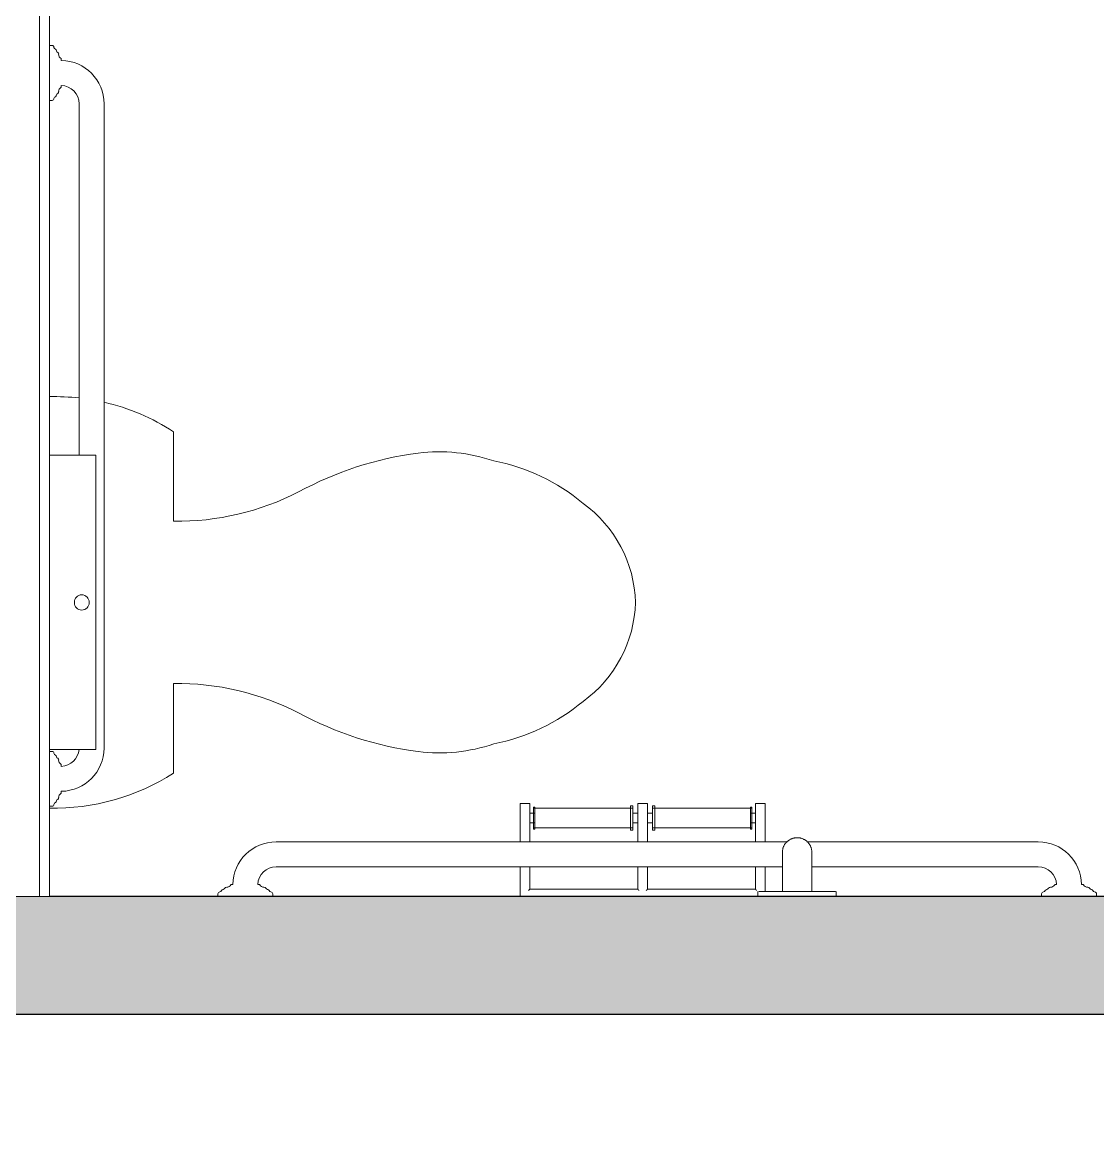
# Model space of a CAD drawing. Header units: inches. Extents: x -4688 to 1542, y -3558 to 978.
# Drawn here: x 485.9 to 540.7, y 430.8 to 487.3 of the extents above; entities that cross this region are included whole.
import ezdxf

# ---------------------------------------------------------------- set-up
doc = ezdxf.new("R2010")
doc.units = ezdxf.units.IN
doc.header["$MEASUREMENT"] = 0
for name, color, linetype, lineweight in [('A-DOOR', 31, 'Continuous', 18), ('A-DOOR-FRAM', 31, 'Continuous', 30), ('A-WALL', 113, 'Continuous', 18), ('A-WALL-PATT', 111, 'Continuous', 18), ('I-FURN', 30, 'Continuous', 9), ('I-WALL', 2, 'Continuous', 18), ('P-SANR-FIXT', 6, 'Continuous', 9), ('Q-SPCQ', 91, 'Continuous', 9)]:
    doc.layers.add(name, color=color, linetype=linetype, lineweight=lineweight)

# ---------------------------------------------------------------- blocks, each defined once
blk = doc.blocks.new('Single Flush - D2 2_8_ X 8_-7364777-1st Floor Power _ Signal')
at = {"layer": 'A-DOOR', "color": 8, "lineweight": 30}
for p, q in [((-7.826, -29.507), (14.669, -7.013)), ((14.669, -7.013), (15.906, -8.25)), ((15.906, -8.25), (-6.589, -30.745)), ((-6.589, -30.745), (-7.826, -29.507))]:
    blk.add_line(p, q, dxfattribs=at)
at = {"layer": 'A-DOOR', "lineweight": 9}
blk.add_arc((15.906, -8.25), 31.812, 179.5, 225, dxfattribs=at)
at = {"layer": 'A-DOOR-FRAM', "color": 8}
for p, q in [((-18, -2.5), (-18, -8.25)), ((-18, -2.5), (-16, -2.5)), ((-16, -2.5), (-16, -8.25)), ((16, -2.5), (16, -8.25)), ((16, -2.5), (18, -2.5)), ((18, -2.5), (18, -8.25)), ((-18, -8.25), (-16, -8.25)), ((16, -8.25), (18, -8.25))]:
    blk.add_line(p, q, dxfattribs=at)
blk = doc.blocks.new('ADA TOILET - Floor Mount 2-V109-1st Floor Power _ Signal')
at = {"layer": 'P-SANR-FIXT'}
for p, q in [((-8.703, 8.314), (-4.134, 8.314)), ((4.134, 8.314), (8.703, 8.314))]:
    blk.add_line(p, q, dxfattribs=at)
for centre, radius, start, end in [((0.18, 25.416), 6.449, 91.5969, 144.1622), ((-0.18, 25.416), 6.449, 35.8378, 88.4031), ((2.678, 22.724), 10.076, 140.0681, 169.0843), ((-2.678, 22.724), 10.076, 10.9157, 39.9319), ((0.879, 21.862), 8.556, 161.1064, 187.2133), ((-0.879, 21.862), 8.556, 352.7867, 18.8936), ((9.412, 22.942), 17.157, 187.2133, 208.7603), ((-9.412, 22.942), 17.157, 331.2397, 352.7867), ((-17.85, 8.459), 13.716, 359.3911, 27.0003), ((17.85, 8.459), 13.716, 152.9997, 180.6089), ((0.693, 2.246), 11.186, 147.1473, 166.9661), ((-0.693, 2.246), 11.186, 358.6254, 32.8527), ((0.693, 2.246), 11.186, 173.574, 181.3746)]:
    blk.add_arc(centre, radius, start, end, dxfattribs=at)
blk = doc.blocks.new('P-Grab_Bar-36in - 36 INCH-3759717-1st Floor Power _ Signal')
at = {"layer": 'I-FURN'}
for p, q in [((487.276, 486.159), (487.416, 486.159)), ((487.887, 485.463), (487.887, 485.397)), ((487.887, 484.123), (487.887, 484.056)), ((487.416, 483.359), (487.276, 483.359)), ((488.794, 465.259), (488.794, 483.188)), ((490.064, 483.187), (490.064, 450.329)), ((487.276, 450.159), (487.416, 450.159)), ((487.887, 449.463), (487.887, 449.396)), ((487.887, 448.123), (487.887, 448.056)), ((487.416, 447.359), (487.276, 447.359))]:
    blk.add_line(p, q, dxfattribs=at)
for centre, radius, start, end in [((487.416, 486.066), 0.0934, 358.0011, 90), ((487.607, 486.068), 0.0984, 182.9558, 257.0471), ((487.538, 485.887), 0.0975, 359.156, 60.8479), ((487.733, 485.903), 0.0998, 190.0133, 253.9943), ((487.654, 485.724), 0.0983, 352.1862, 57.824), ((488.009, 485.712), 0.259, 180.2678, 237.7398), ((487.854, 485.465), 0.0327, 356.7864, 57.7398), ((487.854, 483.187), 2.21, 0, 89.1445), ((487.654, 483.795), 0.0983, 302.176, 7.8138), ((488.009, 483.807), 0.259, 122.2602, 179.7322), ((487.854, 484.054), 0.0327, 302.2602, 3.2136), ((487.848, 483.178), 0.946, 0.5765, 87.6589), ((487.416, 483.453), 0.0934, 270, 1.9989), ((487.607, 483.451), 0.0984, 102.9529, 177.0442), ((487.538, 483.632), 0.0975, 299.1521, 0.844), ((487.733, 483.616), 0.0998, 106.0057, 169.9867), ((487.416, 450.066), 0.0934, 358, 90), ((487.607, 450.068), 0.0984, 182.955, 257.045), ((487.538, 449.887), 0.0975, 359.1532, 60.8468), ((487.733, 449.903), 0.0998, 190.0117, 253.9883), ((487.853, 450.334), 2.211, 270.8636, 359.8856), ((487.848, 450.341), 0.946, 272.3393, 355.015), ((487.654, 449.724), 0.0983, 352.1794, 57.8206), ((488.009, 449.711), 0.259, 180.2661, 237.7339), ((487.854, 449.465), 0.0327, 356.7675, 57.7339), ((487.538, 447.632), 0.0975, 299.154, 0.8489), ((487.733, 447.616), 0.0998, 106.0161, 169.9895), ((487.654, 447.795), 0.0983, 302.1818, 7.8257), ((488.009, 447.807), 0.259, 122.2704, 179.7352), ((487.854, 448.054), 0.0327, 302.2704, 3.2464), ((487.416, 447.453), 0.0934, 270, 2.0008), ((487.607, 447.451), 0.0984, 102.9565, 177.0456)]:
    blk.add_arc(centre, radius, start, end, dxfattribs=at)
blk = doc.blocks.new('P-Grab_Bar_18in_Vertical - 18 INCH-3762424-1st Floor Power _ Signal')
at = {"layer": 'Q-SPCQ'}
for p, q in [((-0.75, 1), (-0.75, 0.25)), ((-0.75, 1), (-0.75, 0.25)), ((0.75, 0.25), (0.75, 1)), ((0.75, 0.25), (0.75, 1)), ((-2, 0.25), (-2, 0)), ((-2, 0.25), (-2, 0)), ((-1.95, 0.25), (0, 0.25)), ((-1.95, 0.25), (-1.95, 0.25)), ((0, 0.25), (1.95, 0.25)), ((1.95, 0.25), (1.95, 0.25)), ((2, 0), (2, 0.25)), ((2, 0), (2, 0.25))]:
    blk.add_line(p, q, dxfattribs=at)
at = {"layer": 'Q-SPCQ', "flags": 128}
for points in [[(-0.75, 2.25), (-0.749, 2.28), (-0.748, 2.31), (-0.745, 2.34), (-0.74, 2.369), (-0.735, 2.399), (-0.729, 2.428), (-0.721, 2.457), (-0.712, 2.486), (-0.702, 2.514), (-0.691, 2.542), (-0.679, 2.569), (-0.665, 2.596), (-0.651, 2.623), (-0.635, 2.648), (-0.619, 2.673), (-0.602, 2.698), (-0.583, 2.722), (-0.564, 2.745), (-0.544, 2.767), (-0.523, 2.788), (-0.501, 2.808), (-0.478, 2.828), (-0.454, 2.847), (-0.43, 2.864), (-0.405, 2.881), (-0.38, 2.897), (-0.353, 2.911), (-0.327, 2.925), (-0.3, 2.938), (-0.272, 2.949), (-0.244, 2.959), (-0.215, 2.969), (-0.186, 2.977), (-0.157, 2.983), (-0.127, 2.989), (-0.098, 2.994), (-0.068, 2.997), (-0.038, 2.999), (-0.008, 3)], [(0, 3), (0.03, 2.999), (0.06, 2.998), (0.09, 2.995), (0.119, 2.99), (0.149, 2.985), (0.178, 2.979), (0.207, 2.971), (0.236, 2.962), (0.264, 2.952), (0.292, 2.941), (0.319, 2.929), (0.346, 2.915), (0.373, 2.901), (0.398, 2.885), (0.423, 2.869), (0.448, 2.852), (0.472, 2.833), (0.495, 2.814), (0.517, 2.794), (0.538, 2.773), (0.558, 2.751), (0.578, 2.728), (0.597, 2.704), (0.614, 2.68), (0.631, 2.655), (0.647, 2.63), (0.661, 2.603), (0.675, 2.577), (0.688, 2.55), (0.699, 2.522), (0.709, 2.494), (0.719, 2.465), (0.727, 2.436), (0.733, 2.407), (0.739, 2.377), (0.744, 2.348), (0.747, 2.318), (0.749, 2.288), (0.75, 2.258), (0.75, 2.25)], [(-0.75, 2.25), (-0.75, 2.249), (-0.75, 2.246), (-0.75, 2.241), (-0.75, 2.234), (-0.75, 2.225), (-0.75, 2.214), (-0.75, 2.201), (-0.75, 2.187), (-0.75, 2.17), (-0.75, 2.151), (-0.75, 2.131), (-0.75, 2.109), (-0.75, 2.085), (-0.75, 2.059), (-0.75, 2.032), (-0.75, 2.003), (-0.75, 1.972), (-0.75, 1.94), (-0.75, 1.906), (-0.75, 1.871), (-0.75, 1.834), (-0.75, 1.796), (-0.75, 1.757), (-0.75, 1.717), (-0.75, 1.675), (-0.75, 1.633), (-0.75, 1.589), (-0.75, 1.545), (-0.75, 1.499), (-0.75, 1.453), (-0.75, 1.406), (-0.75, 1.358), (-0.75, 1.31), (-0.75, 1.262), (-0.75, 1.212), (-0.75, 1.163), (-0.75, 1.113), (-0.75, 1.063), (-0.75, 1.013), (-0.75, 1)], [(-0.75, 2.052), (-0.75, 2.078), (-0.75, 2.102), (-0.75, 2.125), (-0.75, 2.146), (-0.75, 2.165), (-0.75, 2.182), (-0.75, 2.198), (-0.75, 2.211), (-0.75, 2.222), (-0.75, 2.232), (-0.75, 2.239), (-0.75, 2.245), (-0.75, 2.248), (-0.75, 2.25), (-0.75, 2.25)], [(-0.75, 1), (-0.75, 1.05), (-0.75, 1.1), (-0.75, 1.15), (-0.75, 1.199), (-0.75, 1.248), (-0.75, 1.297), (-0.75, 1.345), (-0.75, 1.393), (-0.75, 1.44), (-0.75, 1.487), (-0.75, 1.532), (-0.75, 1.577), (-0.75, 1.621), (-0.75, 1.664), (-0.75, 1.706), (-0.75, 1.746), (-0.75, 1.786), (-0.75, 1.824), (-0.75, 1.86)], [(0.75, 1), (0.75, 1.05), (0.75, 1.1), (0.75, 1.15), (0.75, 1.199), (0.75, 1.248), (0.75, 1.297), (0.75, 1.345), (0.75, 1.393), (0.75, 1.44), (0.75, 1.487), (0.75, 1.532), (0.75, 1.577), (0.75, 1.621), (0.75, 1.664), (0.75, 1.706), (0.75, 1.746), (0.75, 1.786), (0.75, 1.824), (0.75, 1.861), (0.75, 1.897), (0.75, 1.931), (0.75, 1.963), (0.75, 1.995), (0.75, 2.024), (0.75, 2.052), (0.75, 2.078), (0.75, 2.102), (0.75, 2.125), (0.75, 2.146), (0.75, 2.165), (0.75, 2.182), (0.75, 2.198), (0.75, 2.211), (0.75, 2.222), (0.75, 2.232), (0.75, 2.239), (0.75, 2.245), (0.75, 2.248), (0.75, 2.25), (0.75, 2.25)], [(0.75, 2.25), (0.75, 2.249), (0.75, 2.246), (0.75, 2.241), (0.75, 2.234), (0.75, 2.225), (0.75, 2.214), (0.75, 2.201), (0.75, 2.187), (0.75, 2.17), (0.75, 2.151), (0.75, 2.131), (0.75, 2.109), (0.75, 2.085), (0.75, 2.059), (0.75, 2.032), (0.75, 2.003), (0.75, 1.972), (0.75, 1.94), (0.75, 1.906), (0.75, 1.871), (0.75, 1.834), (0.75, 1.796), (0.75, 1.757), (0.75, 1.717), (0.75, 1.675), (0.75, 1.633), (0.75, 1.589), (0.75, 1.545), (0.75, 1.499), (0.75, 1.453), (0.75, 1.406), (0.75, 1.358), (0.75, 1.31), (0.75, 1.262), (0.75, 1.212), (0.75, 1.163), (0.75, 1.113), (0.75, 1.063), (0.75, 1.013), (0.75, 1)]]:
    blk.add_lwpolyline(points, dxfattribs=at)
blk = doc.blocks.new('P-Grab_Bar-42in - 42 INCH-3757786-1st Floor Power _ Signal')
at = {"layer": 'I-FURN'}
for p, q in [((498.841, 445.547), (524.905, 445.547)), ((525.899, 445.547), (537.698, 445.547)), ((524.653, 444.277), (498.84, 444.277)), ((537.693, 444.277), (526.146, 444.277)), ((496.564, 443.37), (496.631, 443.37)), ((497.904, 443.37), (497.972, 443.37)), ((538.564, 443.37), (538.632, 443.37)), ((539.904, 443.37), (539.972, 443.37)), ((495.868, 442.759), (495.868, 442.899)), ((498.668, 442.899), (498.668, 442.759)), ((537.868, 442.759), (537.868, 442.899)), ((540.668, 442.899), (540.668, 442.759))]:
    blk.add_line(p, q, dxfattribs=at)
for centre, radius, start, end in [((498.841, 443.337), 2.21, 90, 179.1445), ((537.694, 443.336), 2.211, 0.8636, 89.8856), ((498.85, 443.331), 0.946, 90.5765, 177.6589), ((537.687, 443.331), 0.946, 2.3393, 89.6607), ((495.96, 443.09), 0.0984, 272.9558, 347.0471), ((496.141, 443.021), 0.0975, 89.156, 150.8479), ((496.125, 443.216), 0.0998, 280.0133, 343.9943), ((496.304, 443.137), 0.0983, 82.1862, 147.824), ((496.316, 443.493), 0.259, 270.2678, 327.7398), ((496.563, 443.337), 0.0327, 86.7864, 147.7398), ((497.974, 443.337), 0.0327, 32.2602, 93.2136), ((498.22, 443.493), 0.259, 212.2602, 269.7322), ((498.233, 443.137), 0.0983, 32.176, 97.8138), ((498.412, 443.216), 0.0998, 196.0057, 259.9867), ((498.396, 443.021), 0.0975, 29.1521, 90.844), ((498.577, 443.09), 0.0984, 192.9529, 267.0442), ((537.96, 443.09), 0.0984, 272.955, 347.045), ((538.141, 443.021), 0.0975, 89.1532, 150.8468), ((538.125, 443.216), 0.0998, 280.0117, 343.9883), ((538.304, 443.137), 0.0983, 82.1794, 147.8206), ((538.316, 443.493), 0.259, 270.2661, 327.7339), ((538.563, 443.337), 0.0327, 86.7675, 147.7339), ((539.974, 443.337), 0.0327, 32.2704, 93.2464), ((540.22, 443.493), 0.259, 212.2704, 269.7352), ((540.233, 443.137), 0.0983, 32.1818, 97.8257), ((540.412, 443.216), 0.0998, 196.0161, 259.9895), ((540.396, 443.021), 0.0975, 29.154, 90.8489), ((540.577, 443.09), 0.0984, 192.9565, 267.0456), ((495.962, 442.899), 0.0934, 88.0011, 180), ((498.575, 442.899), 0.0934, 0, 91.9989), ((537.962, 442.899), 0.0934, 88, 180), ((540.575, 442.899), 0.0934, 0, 92.0008)]:
    blk.add_arc(centre, radius, start, end, dxfattribs=at)
blk = doc.blocks.new('P-Seat_Cover_Dispenser - P-Seat_Cover_Dispenser-2689002-1st Floor Power _ Signal')
at = {"layer": 'Q-SPCQ'}
for p, q in [((487.276, 465.259), (489.651, 465.259)), ((489.651, 465.259), (489.651, 450.259)), ((489.651, 450.259), (487.276, 450.259))]:
    blk.add_line(p, q, dxfattribs=at)
blk.add_ellipse((488.93, 457.754), major_axis=(0, 0.391), ratio=0.967919, dxfattribs=at)
blk = doc.blocks.new('Toilet-Tissue-Dispenser_Bobrick_B-2740 - B-2740-V125-1st Floor Power _ Signal')
at = {"layer": 'Q-SPCQ'}
for p, q in [((511.276, 447.509), (511.276, 445.547)), ((511.276, 447.509), (511.339, 447.509)), ((511.714, 447.509), (511.339, 447.509)), ((511.714, 447.509), (511.776, 447.509)), ((511.776, 445.547), (511.776, 447.509)), ((512.026, 447.322), (511.964, 447.322)), ((511.964, 447.322), (511.964, 447.303)), ((511.964, 446.197), (511.964, 447.322)), ((517.026, 447.259), (511.964, 447.259)), ((512.026, 447.322), (512.026, 446.197)), ((512.026, 447.303), (512.026, 447.322)), ((517.026, 447.384), (516.901, 447.384)), ((516.901, 446.134), (516.901, 447.384)), ((517.026, 447.384), (517.026, 446.134)), ((517.276, 447.509), (517.276, 445.547)), ((517.276, 447.509), (517.339, 447.509)), ((517.714, 447.509), (517.339, 447.509)), ((517.714, 447.509), (517.776, 447.509)), ((517.776, 445.547), (517.776, 447.509)), ((518.151, 447.384), (518.026, 447.384)), ((518.026, 446.134), (518.026, 447.384)), ((523.089, 447.259), (518.026, 447.259)), ((518.151, 447.384), (518.151, 446.134)), ((523.089, 447.322), (523.026, 447.322)), ((523.026, 447.322), (523.026, 447.303)), ((523.026, 446.197), (523.026, 447.322)), ((523.089, 447.322), (523.089, 446.197)), ((523.089, 447.303), (523.089, 447.322)), ((523.276, 447.509), (523.276, 445.547)), ((523.276, 447.509), (523.339, 447.509)), ((523.339, 447.509), (523.714, 447.509)), ((523.714, 447.509), (523.776, 447.509)), ((523.776, 445.547), (523.776, 447.509)), ((512.026, 447.009), (511.774, 447.009)), ((511.774, 446.509), (512.026, 446.509)), ((517.279, 447.009), (517.026, 447.009)), ((517.026, 446.509), (517.279, 446.509)), ((518.026, 447.009), (517.774, 447.009)), ((517.774, 446.509), (518.026, 446.509)), ((523.279, 447.009), (523.026, 447.009)), ((523.026, 446.509), (523.279, 446.509)), ((511.964, 446.259), (517.026, 446.259)), ((511.964, 446.216), (511.964, 446.197)), ((511.964, 446.197), (512.026, 446.197)), ((512.026, 446.197), (512.026, 446.216)), ((516.901, 446.134), (517.026, 446.134)), ((518.026, 446.259), (523.089, 446.259)), ((518.026, 446.134), (518.151, 446.134)), ((523.026, 446.216), (523.026, 446.197)), ((523.026, 446.197), (523.089, 446.197)), ((523.089, 446.197), (523.089, 446.216)), ((511.276, 444.277), (511.276, 442.759)), ((511.776, 443.134), (511.776, 444.277)), ((517.276, 444.277), (517.276, 443.134)), ((517.776, 443.134), (517.776, 444.277)), ((523.276, 444.277), (523.276, 443.134)), ((523.776, 443.009), (523.776, 444.277)), ((517.276, 443.134), (511.776, 443.134)), ((523.276, 443.134), (517.776, 443.134))]:
    blk.add_line(p, q, dxfattribs=at)
for points, knots in [([(511.776, 443.134), (511.776, 443.134), (511.775, 443.133), (511.772, 443.13), (511.768, 443.126), (511.764, 443.122), (511.758, 443.116), (511.752, 443.11), (511.745, 443.103), (511.738, 443.096), (511.728, 443.086), (511.719, 443.077), (511.714, 443.072)], [0, 0, 0, 0, 0.166667, 0.25, 0.333333, 0.416667, 0.5, 0.583333, 0.666667, 0.75, 0.833333, 1, 1, 1, 1]), ([(517.339, 443.072), (517.335, 443.076), (517.327, 443.084), (517.317, 443.094), (517.309, 443.101), (517.304, 443.107), (517.298, 443.112), (517.293, 443.117), (517.289, 443.122), (517.285, 443.126), (517.281, 443.13), (517.278, 443.132), (517.277, 443.134), (517.276, 443.134), (517.276, 443.134)], [0, 0, 0, 0, 0.142857, 0.285714, 0.357143, 0.428571, 0.5, 0.571429, 0.642857, 0.714286, 0.785714, 0.857143, 0.928571, 1, 1, 1, 1]), ([(517.776, 443.134), (517.776, 443.134), (517.776, 443.134), (517.774, 443.132), (517.772, 443.13), (517.768, 443.126), (517.764, 443.122), (517.759, 443.117), (517.754, 443.112), (517.749, 443.107), (517.743, 443.101), (517.736, 443.094), (517.726, 443.084), (517.718, 443.076), (517.714, 443.072)], [0, 0, 0, 0, 0.071429, 0.142857, 0.214286, 0.285714, 0.357143, 0.428571, 0.5, 0.571429, 0.642857, 0.714286, 0.857143, 1, 1, 1, 1]), ([(523.276, 443.134), (523.276, 443.134), (523.277, 443.133), (523.281, 443.13), (523.285, 443.126), (523.289, 443.122), (523.295, 443.116), (523.301, 443.11), (523.308, 443.103), (523.315, 443.096), (523.325, 443.086), (523.333, 443.078), (523.339, 443.072)], [0, 0, 0, 0, 0.166667, 0.25, 0.333333, 0.416667, 0.5, 0.583333, 0.666667, 0.75, 0.833333, 1, 1, 1, 1])]:
    blk.add_open_spline(points, degree=3, knots=knots, dxfattribs=at)

msp = doc.modelspace()

# ---------------------------------------------------------------- hatches: boundary and pattern name
at = {"layer": 'A-WALL-PATT', "lineweight": 9}
h = msp.add_hatch(dxfattribs=at)
h.set_pattern_fill('FP_1', color=256, style=0, pattern_type=2)
h.set_pattern_definition([(0, (0, 0), (15.36, 3.84), [0.634, -10.886, 0.634, -10.886, -61.44]), (0, (0, 0), (15.36, 3.84), [-23.04, 0.634, -22.406, 0.634, -10.886, -26.88]), (0, (0, 0), (15.36, 3.84), [-57.6, 0.634, -7.046, 0.634, -18.566]), (120, (5.76, 1.92), (-11.005538, 11.38215), [0.634, -10.886, 0.634, -10.886, -61.44]), (120, (5.76, 1.92), (-11.005538, 11.38215), [-23.04, 0.634, -22.406, 0.634, -10.886, -26.88]), (120, (5.76, 1.92), (-11.005538, 11.38215), [-57.6, 0.634, -7.046, 0.634, -18.566]), (240, (7.68, 9.6), (-4.354462, -15.22215), [0.634, -10.886, 0.634, -10.886, -61.44]), (240, (7.68, 9.6), (-4.354462, -15.22215), [-23.04, 0.634, -22.406, 0.634, -10.886, -26.88]), (240, (7.68, 9.6), (-4.354462, -15.22215), [-57.6, 0.634, -7.046, 0.634, -18.566])])
h.paths.add_polyline_path([(487.276, 442.759), (487.276, 518.876), (486.776, 518.876), (486.776, 442.759)], flags=0)
h.paths.add_polyline_path([(487.276, 519.876), (487.276, 567.009), (486.776, 567.009), (486.776, 519.876)], flags=0)
h = msp.add_hatch(color=7, dxfattribs=at)
h.paths.add_polyline_path([(1087.737, 436.759), (1087.737, 442.759), (1003.737, 442.759), (1003.737, 436.759), (1050.051, 436.759)], flags=0)
h.paths.add_polyline_path([(969.362, 436.759), (969.362, 442.759), (880.487, 442.759), (880.487, 436.759), (942.973, 436.759)], flags=0)
h.paths.add_polyline_path([(835.892, 436.759), (846.487, 436.759), (846.487, 442.759), (679.776, 442.759), (679.776, 436.759), (809.123, 436.759)], flags=0)
h.paths.add_polyline_path([(645.776, 436.759), (645.776, 442.759), (608.401, 442.759), (608.401, 436.759), (621.734, 436.759)], flags=0)
h.paths.add_polyline_path([(568.401, 436.759), (568.401, 442.759), (480.776, 442.759), (480.776, 436.759), (568.194, 436.759)], flags=0)

# ---------------------------------------------------------------- linework, layer by layer
at = {"layer": 'A-WALL'}
for p, q in [((486.776, 442.759), (486.776, 567.009)), ((480.776, 442.759), (487.276, 442.759))]:
    msp.add_line(p, q, dxfattribs=at)
at = {"layer": 'A-WALL', "color": 8, "lineweight": 30}
for p, q in [((547.276, 442.759), (487.276, 442.759)), ((480.776, 436.759), (568.401, 436.759))]:
    msp.add_line(p, q, dxfattribs=at)
at = {"layer": 'I-WALL'}
msp.add_line((487.276, 442.759), (487.276, 518.876), dxfattribs=at)

# ---------------------------------------------------------------- block references
at = {"layer": 'A-DOOR', "rotation": 89.9999999999999}
msp.add_blockref('Single Flush - D2 2_8_ X 8_-7364777-1st Floor Power _ Signal', (472.526, 412.759), dxfattribs=at)
at = {"layer": 'P-SANR-FIXT', "rotation": 269.9999999999998}
msp.add_blockref('ADA TOILET - Floor Mount 2-V109-1st Floor Power _ Signal', (485.299, 457.759), dxfattribs=at)
at = {"layer": 'Q-SPCQ'}
for name, p in [('P-Grab_Bar-36in - 36 INCH-3759717-1st Floor Power _ Signal', (0, 0)), ('P-Seat_Cover_Dispenser - P-Seat_Cover_Dispenser-2689002-1st Floor Power _ Signal', (0, 0)), ('Toilet-Tissue-Dispenser_Bobrick_B-2740 - B-2740-V125-1st Floor Power _ Signal', (0, 0)), ('P-Grab_Bar-42in - 42 INCH-3757786-1st Floor Power _ Signal', (0, 0)), ('P-Grab_Bar_18in_Vertical - 18 INCH-3762424-1st Floor Power _ Signal', (525.401, 442.759))]:
    msp.add_blockref(name, p, dxfattribs=at)

doc.saveas('drawing.dxf')
